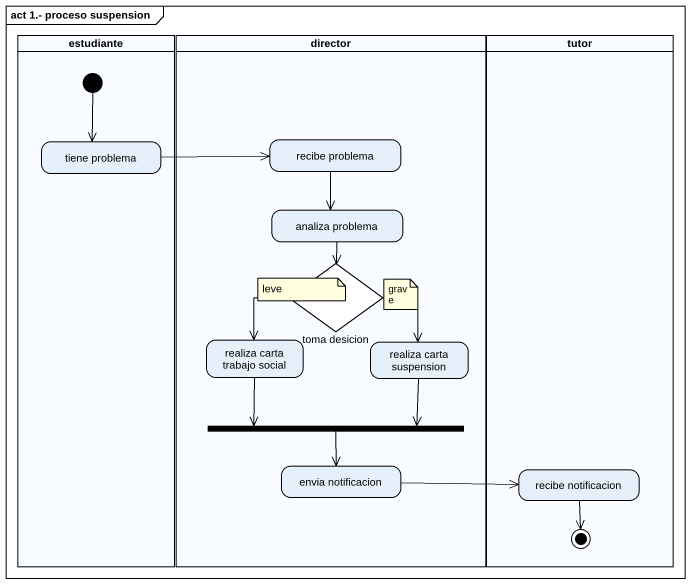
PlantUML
@startuml
mainframe act 1.- proceso suspension
hide empty description
state estudiante <<partition>> {
  state "tiene problema" as tiene_problema
  [*] --> tiene_problema
}
state director <<partition>> {
  state "recibe problema" as recibe_problema
  state "analiza problema" as analiza_problema
  state "toma desicion" as toma_desicion <<choice>>
  state "realiza carta trabajo social" as realiza_carta_trabajo_social
  state "realiza carta suspension" as realiza_carta_suspension
  state fork1 <<join>>
  state "envia notificacion" as envia_notificacion
}
state tutor <<partition>> {
  state "recibe notificacion" as recibe_notificacion
  recibe_notificacion --> [*]
}
tiene_problema -right-> recibe_problema
recibe_problema --> analiza_problema
analiza_problema --> toma_desicion
toma_desicion --> realiza_carta_trabajo_social
toma_desicion --> realiza_carta_suspension
realiza_carta_trabajo_social --> fork1
realiza_carta_suspension --> fork1
fork1 --> envia_notificacion
envia_notificacion -right-> recibe_notificacion
note as N1
  leve
end note
note as N2
  grave
end note
@enduml
